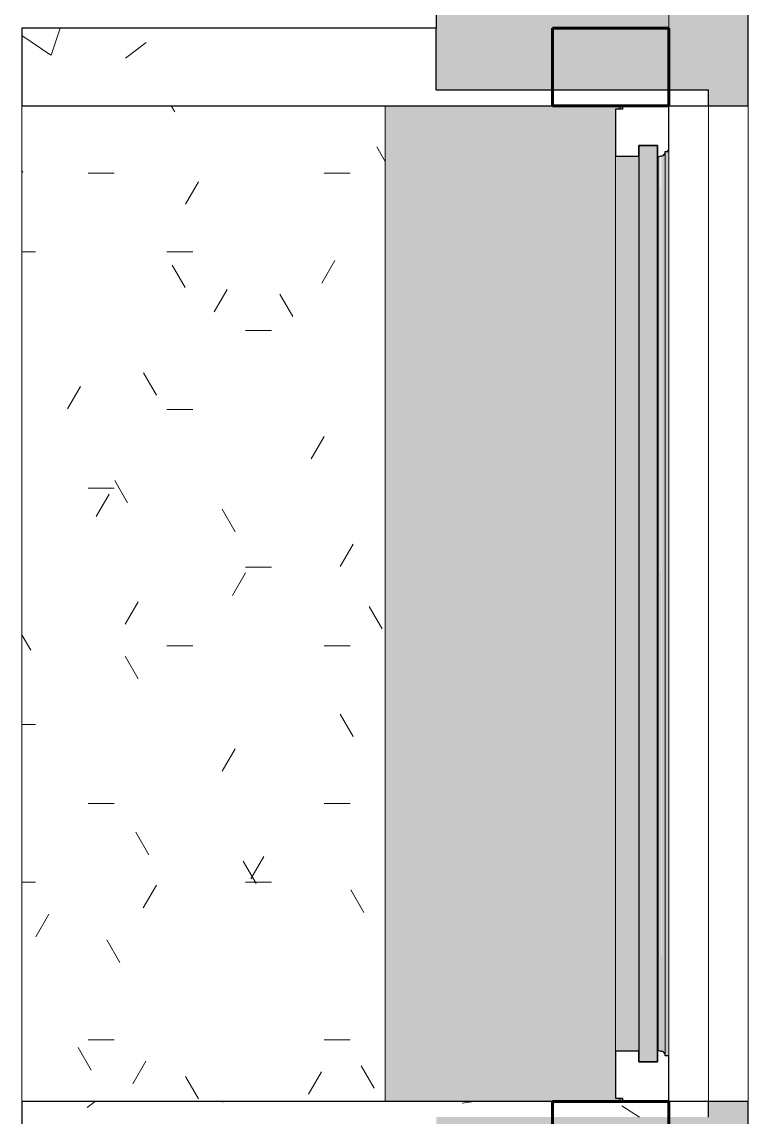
# Model space of a CAD drawing. Header units: millimetres. Extents: x 155927 to 295199, y -4084 to 97293.
# Drawn here: x 155927 to 156863, y 13646 to 15058 of the extents above; entities that cross this region are included whole.
import ezdxf

# ---------------------------------------------------------------- set-up
doc = ezdxf.new("R2010")
doc.units = ezdxf.units.MM
doc.header["$MEASUREMENT"] = 0
for name, color, linetype, lineweight in [('A-GLAZ', 7, 'CONTINUOUS', 9), ('A-WALL', 7, 'CONTINUOUS', 9), ('A-WALL-PATT', 7, 'CONTINUOUS', 9), ('I-WALL', 7, 'CONTINUOUS', 9), ('S-COLS-SYMB', 171, 'CONTINUOUS', 70)]:
    doc.layers.add(name, color=color, linetype=linetype, lineweight=lineweight)

msp = doc.modelspace()

# ---------------------------------------------------------------- hatches: boundary and pattern name
at = {"layer": 'A-GLAZ'}
for points in [[(156460.8, 13665.6), (156696.6, 13665.6), (156696.6, 13669.9), (156692, 13669.9), (156692, 14945.3), (156696.6, 14945.3), (156696.6, 14949.6), (156395, 14949.6), (156395, 13665.6)], [(156745.9, 13716.8), (156745.9, 14898.4), (156721.9, 14898.4), (156721.9, 13716.8)], [(156721.9, 13730.8), (156721.9, 14884.4), (156692, 14884.4), (156692, 13730.8)], [(156750.9, 13730.6), (156749.9, 14884.4), (156747, 14883.2), (156747, 13732), (156749.9, 13730.8)], [(156755.8, 13726.4), (156755.4, 14887.5), (156752.3, 14884.9), (156750.9, 14884.2), (156750.9, 13730.6), (156754.6, 13728.8), (156755.4, 13727.7)], [(156755.8, 13724.8), (156760.8, 13724.8), (156760.8, 14890.4), (156755.8, 14890.4), (156755.8, 13726.4)]]:
    msp.add_hatch(color=256, dxfattribs=at).paths.add_polyline_path(points, flags=0)
h = msp.add_hatch(color=256, dxfattribs=at)
h.paths.add_polyline_path([(156696.6, 13665.6), (156698.7, 13665.6), (156698.7, 13669.9), (156696.6, 13669.9)], flags=0)
h.paths.add_polyline_path([(156696.6, 14945.3), (156698.7, 14945.3), (156698.7, 14949.6), (156696.6, 14949.6)], flags=0)
h = msp.add_hatch(color=256, dxfattribs=at)
h.paths.add_polyline_path([(156755.8, 13724.8), (156755.4, 13727.7), (156755.4, 13726)], flags=0)
h.paths.add_polyline_path([(156754.1, 14886), (156755.8, 14888.9), (156754.7, 14887.5), (156754.3, 14886.4)], flags=0)
at = {"layer": 'A-WALL-PATT'}
h = msp.add_hatch(color=256, dxfattribs=at)
h.paths.add_polyline_path([(156760.8, 9267.6), (156760.8, 13645.6), (156460.8, 13645.6), (156460.8, 9267.6)], flags=0)
h.paths.add_polyline_path([(156536.1, 14969.6), (156760.8, 14969.6), (156760.8, 16290.6), (156460.8, 16290.6), (156460.8, 14969.6)], flags=0)
h.paths.add_polyline_path([(156760.8, 25449.6), (156760.8, 26790.6), (156460.8, 26790.6), (156460.8, 25449.6), (156536.1, 25449.6)], flags=0)
h.paths.add_polyline_path([(156536.1, 28449.6), (156760.8, 28449.6), (156760.8, 34647.6), (156460.8, 34647.6), (156460.8, 28449.6)], flags=0)
h = msp.add_hatch(color=256, dxfattribs=at)
h.paths.add_polyline_path([(156862.8, 13607.6), (156862.8, 13665.6), (156812, 13665.6), (156811.8, 13645.6), (156760.8, 13645.6), (156760.8, 13607.6), (156812, 13607.6)], flags=0)
h.paths.add_polyline_path([(156862.8, 14949.6), (156862.8, 15107.6), (156760.8, 15107.6), (156760.8, 14969.6), (156811.8, 14969.6), (156812, 14949.6)], flags=0)

# ---------------------------------------------------------------- linework, layer by layer
at = {"layer": 'A-GLAZ', "lineweight": 30}
for p, q in [((156460.8, 15049.6), (155926.8, 15049.6)), ((155926.8, 15049.6), (155926.8, 14949.6)), ((156460.8, 14969.6), (156460.8, 15049.6)), ((156811.8, 14969.6), (156460.8, 14969.6)), ((156812, 14949.6), (156811.8, 14969.6)), ((155926.8, 14949.6), (156812, 14949.6)), ((156701, 14945.3), (156692, 14945.3)), ((156692, 14945.3), (156692, 14884.4)), ((156760.8, 14949.6), (156701, 14949.6)), ((156701, 14949.6), (156701, 14945.3)), ((156760.8, 14890.4), (156760.8, 14949.6)), ((156721.9, 14898.4), (156721.9, 13716.8)), ((156745.9, 14898.4), (156721.9, 14898.4)), ((156721.9, 14884.4), (156721.9, 14898.4)), ((156721.9, 14898.4), (156745.9, 14898.4)), ((156745.9, 13716.8), (156745.9, 14898.4)), ((156745.9, 14898.4), (156745.9, 14883.2)), ((156692, 14884.4), (156721.9, 14884.4)), ((156745.9, 14883.2), (156747, 14883.2)), ((156755.8, 14888.9), (156755.8, 14890.4)), ((156755.8, 14890.4), (156760.8, 14890.4)), ((156721.9, 13730.8), (156692, 13730.8)), ((156692, 13730.8), (156692, 13669.9)), ((156721.9, 13716.8), (156721.9, 13730.8)), ((156747, 13732), (156745.9, 13732)), ((156745.9, 13732), (156745.9, 13716.8)), ((156755.8, 13724.8), (156755.8, 13726.4)), ((156760.8, 13724.8), (156755.8, 13724.8)), ((156760.8, 13665.6), (156760.8, 13724.8)), ((156721.9, 13716.8), (156745.9, 13716.8)), ((156745.9, 13716.8), (156721.9, 13716.8)), ((156692, 13669.9), (156701, 13669.9)), ((156701, 13669.9), (156701, 13665.6)), ((156812, 13665.6), (155926.8, 13665.6)), ((155926.8, 13665.6), (155926.8, 13565.6)), ((156701, 13665.6), (156760.8, 13665.6)), ((156811.8, 13645.6), (156812, 13665.6))]:
    msp.add_line(p, q, dxfattribs=at)
at = {"layer": 'A-GLAZ', "linetype": 'Continuous'}
for p, q in [((155926.8, 15040), (155964.2, 15014.8)), ((155964.4, 15014.7), (155976.1, 15049.6)), ((156060.5, 15010.7), (156087.1, 15031.2)), ((156123.8, 14941.8), (156119.3, 14949.6)), ((156395, 14877.7), (156384.2, 14896.4)), ((156753.2, 14885.6), (156754.5, 14886.9)), ((156758, 14890.4), (156760.8, 14893.2)), ((155928, 14865.2), (155926.8, 14863.1)), ((156012.2, 14862.8), (156045.7, 14862.8)), ((156316.5, 14862.8), (156350, 14862.8)), ((156154.4, 14851.6), (156137.7, 14822.5)), ((155926.8, 14761.2), (155944.2, 14761.2)), ((156113.6, 14761.2), (156147.1, 14761.2)), ((156137.4, 14715), (156120.7, 14744)), ((156330.1, 14750), (156313.4, 14720.9)), ((156191.6, 14712.8), (156174.8, 14683.7)), ((156276, 14677.8), (156259.2, 14706.8)), ((156215.1, 14659.6), (156248.6, 14659.6)), ((156100.3, 14576.2), (156083.5, 14605.2)), ((156002.3, 14587.6), (155985.5, 14558.6)), ((156113.6, 14558), (156147.1, 14558)), ((156316.5, 14523.2), (156299.8, 14494.2)), ((156063.1, 14437.4), (156046.4, 14466.4)), ((156012.2, 14456.4), (156045.7, 14456.4)), ((156039.4, 14448.8), (156022.7, 14419.8)), ((156201.7, 14400.2), (156184.9, 14429.3)), ((156353.7, 14384.4), (156336.9, 14355.4)), ((156215.1, 14347.2), (156198.4, 14318.2)), ((156215.1, 14354.8), (156248.6, 14354.8)), ((156076.5, 14310), (156059.8, 14281)), ((156391, 14275), (156374.3, 14304.1)), ((155938.2, 14247.8), (155926.8, 14267.4)), ((156113.6, 14253.2), (156147.1, 14253.2)), ((156316.5, 14253.2), (156350, 14253.2)), ((156076.7, 14210.6), (156060, 14239.7)), ((156353.9, 14136.2), (156337.1, 14165.3)), ((155926.8, 14151.6), (155944.2, 14151.6)), ((156201.5, 14120.4), (156184.8, 14091.4)), ((156012.2, 14050), (156045.7, 14050)), ((156316.5, 14050), (156350, 14050)), ((156090.3, 13983.8), (156073.6, 14012.9)), ((156238.6, 13981.7), (156221.9, 13952.6)), ((156228.9, 13946.6), (156212.1, 13975.7)), ((155926.8, 13948.4), (155944.2, 13948.4)), ((156100.1, 13944.5), (156083.3, 13915.4)), ((156215.1, 13948.4), (156248.6, 13948.4)), ((156367.4, 13909.5), (156350.7, 13938.5)), ((155961.5, 13907.3), (155944.8, 13878.2)), ((156053.2, 13845), (156036.4, 13874.1)), ((156012.2, 13745.2), (156045.7, 13745.2)), ((156316.5, 13745.2), (156350, 13745.2)), ((156016.1, 13706.3), (155999.3, 13735.3)), ((156086.5, 13717.7), (156069.8, 13688.7)), ((156381, 13682.7), (156364.3, 13711.7)), ((156154.6, 13669.1), (156137.9, 13698.1)), ((156312.9, 13704.1), (156296.2, 13675)), ((156011.1, 13657.9), (156021.2, 13665.6)), ((156185.2, 13665.6), (156186.2, 13664.9)), ((156494.1, 13663.6), (156509.6, 13665.6)), ((156700.3, 13660), (156722.9, 13645.6))]:
    msp.add_line(p, q, dxfattribs=at)
at = {"layer": 'A-GLAZ'}
for p, q in [((155926.8, 14949.6), (155926.8, 13665.6)), ((156395, 13665.6), (156395, 14949.6)), ((156696.6, 14945.3), (156696.6, 14949.6)), ((156698.7, 14945.3), (156698.7, 14949.6)), ((156811.8, 13665.6), (156811.8, 14949.6)), ((156692, 13730.8), (156692, 14884.4)), ((156747, 13732), (156747, 14883.2)), ((156755.8, 14888.9), (156755.8, 14890.4)), ((156755.8, 13726.4), (156755.8, 14888.9)), ((156760.8, 14890.4), (156760.8, 13724.8)), ((156755.8, 13724.8), (156755.8, 13726.4)), ((156696.6, 13665.6), (156696.6, 13669.9)), ((156698.7, 13665.6), (156698.7, 13669.9))]:
    msp.add_line(p, q, dxfattribs=at)
at = {"layer": 'A-GLAZ', "lineweight": 30}
for centre, radius, start, end in [((156751.4, 14877.2), 7.4, 93.4261, 126.5739), ((156750.6, 14890), 5.36, 273.4261, 348.0476), ((156751.4, 13738), 7.4, 233.4261, 266.5739), ((156750.6, 13725.3), 5.36, 11.9524, 86.5739)]:
    msp.add_arc(centre, radius, start, end, dxfattribs=at)
at = {"layer": 'A-GLAZ'}
for points in [[(156747, 14883.2), (156747.3, 14883.5), (156747.7, 14883.7), (156748.2, 14883.9)], [(156748.2, 13731.3), (156747.7, 13731.5), (156747.3, 13731.8), (156747, 13732)]]:
    msp.add_open_spline(points, degree=3, dxfattribs=at)
for points, knots in [([(156750.9, 14884.6), (156751.4, 14884.7), (156752.1, 14884.8), (156752.8, 14885.1), (156753.2, 14885.3), (156753.4, 14885.4), (156753.5, 14885.5)], [0, 0, 0, 0, 0.2, 0.3, 0.35, 0.4, 0.4, 0.4, 0.4]), ([(156754.6, 14886.4), (156754.6, 14886.4), (156754.8, 14886.6), (156755, 14886.9), (156755.3, 14887.4), (156755.6, 14888), (156755.8, 14888.5), (156755.8, 14888.9)], [0.6, 0.6, 0.6, 0.6, 0.625, 0.7, 0.775, 0.85, 1, 1, 1, 1]), ([(156753.5, 13729.7), (156753.3, 13729.9), (156752.9, 13730.1), (156752.1, 13730.4), (156751.4, 13730.6), (156750.9, 13730.6)], [-0.4, -0.4, -0.4, -0.4, -0.3, -0.2, 0, 0, 0, 0]), ([(156755.8, 13726.4), (156755.7, 13726.8), (156755.5, 13727.5), (156755, 13728.3), (156754.8, 13728.7), (156754.6, 13728.8)], [-1, -1, -1, -1, -0.8, -0.7, -0.6, -0.6, -0.6, -0.6])]:
    msp.add_open_spline(points, degree=3, knots=knots, dxfattribs=at)
at = {"layer": 'A-WALL', "lineweight": 30}
msp.add_line((156460.8, 16290.6), (156460.8, 15049.6), dxfattribs=at)
at = {"layer": 'A-WALL'}
msp.add_line((156760.8, 14969.6), (156760.8, 15107.6), dxfattribs=at)
at = {"layer": 'I-WALL'}
for p, q in [((156760.8, 15107.6), (156760.8, 14969.6)), ((156862.8, 14949.6), (156862.8, 13665.6))]:
    msp.add_line(p, q, dxfattribs=at)
at = {"layer": 'I-WALL', "lineweight": 30}
for p, q in [((156862.8, 14949.6), (156862.8, 15107.6)), ((156812, 14949.6), (156862.8, 14949.6)), ((156862.8, 13665.6), (156812, 13665.6)), ((156862.8, 13607.6), (156862.8, 13665.6))]:
    msp.add_line(p, q, dxfattribs=at)
at = {"layer": 'S-COLS-SYMB', "lineweight": 60}
for p, q in [((156610.8, 15049.6), (156610.8, 14949.6)), ((156610.8, 15049.6), (156760.8, 15049.6)), ((156760.8, 15049.6), (156760.8, 14949.6)), ((156610.8, 14949.6), (156760.8, 14949.6)), ((156610.8, 13665.6), (156610.8, 13565.6)), ((156610.8, 13665.6), (156760.8, 13665.6)), ((156760.8, 13665.6), (156760.8, 13565.6))]:
    msp.add_line(p, q, dxfattribs=at)

doc.saveas('drawing.dxf')
